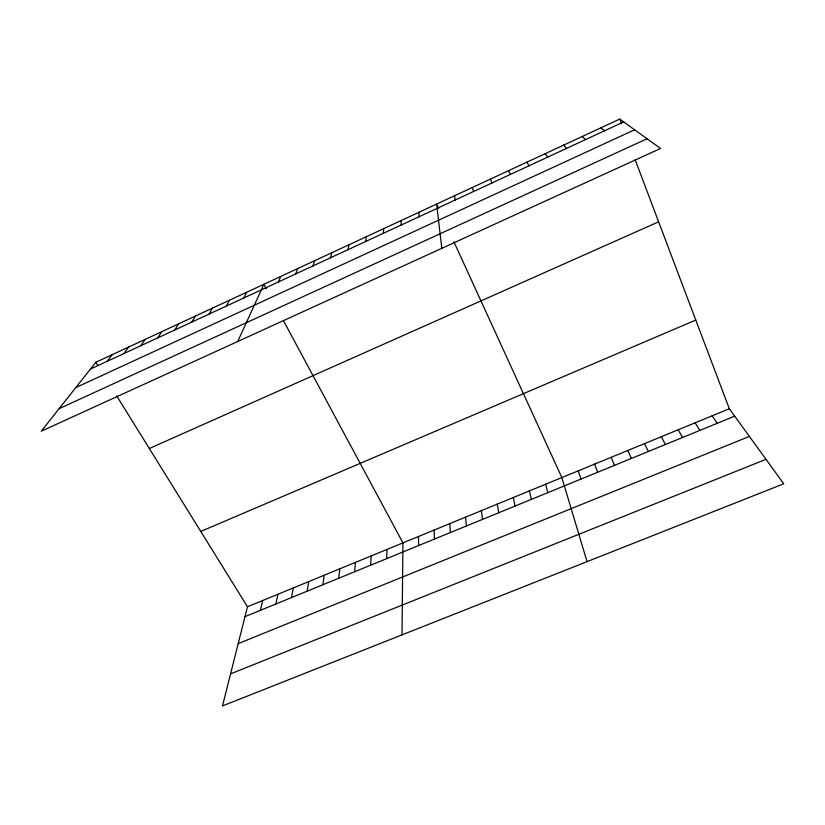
<?xml version="1.0" encoding="UTF-8"?>
<svg xmlns="http://www.w3.org/2000/svg" width="825" height="825" viewBox="0 0 825 825"><rect width="100%" height="100%" fill="white"/><g stroke="black" fill="none" stroke-linecap="round" stroke-linejoin="round"><path stroke-width="1.24" d="M402.002 634.879L402.94 542.881L283.594 320.925M401.146 225.06L401.28 220.481M386.688 558.628L387.028 549.419M370.611 565.208L371.198 555.926M354.616 571.756L355.451 562.392M383.305 233.331L383.759 228.618M338.704 578.273L339.787 568.827M322.884 584.75L324.204 575.231M365.578 241.55L366.341 236.713M307.137 591.195L308.705 581.604M291.483 597.609L293.277 587.936M275.901 603.982L277.932 594.248M347.944 249.717L349.016 244.747M260.411 610.325L262.67 600.518M116.645 395.814L247.49 606.757L222.472 705.942L783.75 483.79L729.321 408.767L635.219 159.916M330.423 257.843L331.794 252.749M312.995 265.918L314.665 260.69M295.67 273.941L297.639 268.599M278.448 281.923L280.717 276.457M237.724 341.509L263.876 284.274L266.289 288.75M243.787 297.99L246.634 292.277M226.349 306.075L229.494 300.238M209.014 314.108L212.448 308.148M191.782 322.09L195.494 316.016M174.653 330.031L178.654 323.833M157.616 337.92L161.896 331.609M140.693 345.768L145.241 339.343M123.853 353.574L128.679 347.036M107.116 361.329L112.21 354.678M95.834 362.278L41.25 431.207L660.547 148.459L619.771 119.058L95.834 362.278L97.804 365.444M90.482 369.043L623.71 121.904M75.756 387.626L634.611 129.762M59.101 408.674L647.068 138.744M149.325 448.511L658.628 221.822M200.774 531.444L695.774 320.059M247.49 606.757L729.321 408.767M244.994 616.636L734.683 416.151M238.188 643.624L749.389 436.425M230.557 673.87L766.002 459.319M600.961 127.793L604.539 130.793M582.264 136.476L585.492 139.621M563.681 145.097L566.548 148.397M545.212 153.677L547.728 157.121M712.171 415.81L717.234 423.297M695.114 422.823L699.878 430.403M526.845 162.195L529.021 165.794M678.15 429.794L682.615 437.477M661.268 436.734L665.445 444.5M644.48 443.633L648.368 451.492M508.592 170.672L510.427 174.415M438.663 208.508L436.631 204.074L441.818 248.325M453.894 241.777L561.856 477.582L587.049 561.639M627.784 450.491L631.383 458.442M611.17 457.318L614.491 465.362M490.442 179.097L491.937 182.975M619.771 119.058L621.555 123.771M594.639 464.104L597.682 472.24M578.212 470.858L580.975 479.088M472.405 187.471L473.56 191.493M545.593 484.265L547.81 492.659M529.413 490.906L531.362 499.393M454.462 195.793L455.297 199.959M513.315 497.527L515.006 506.096M497.3 504.106L498.723 512.758M481.367 510.654L482.532 519.389M465.527 517.162L466.434 525.979M449.759 523.638L450.409 532.538M434.074 530.083L434.476 539.065M418.904 212.303L419.09 216.738M418.471 536.498L418.626 545.552"/></g></svg>
